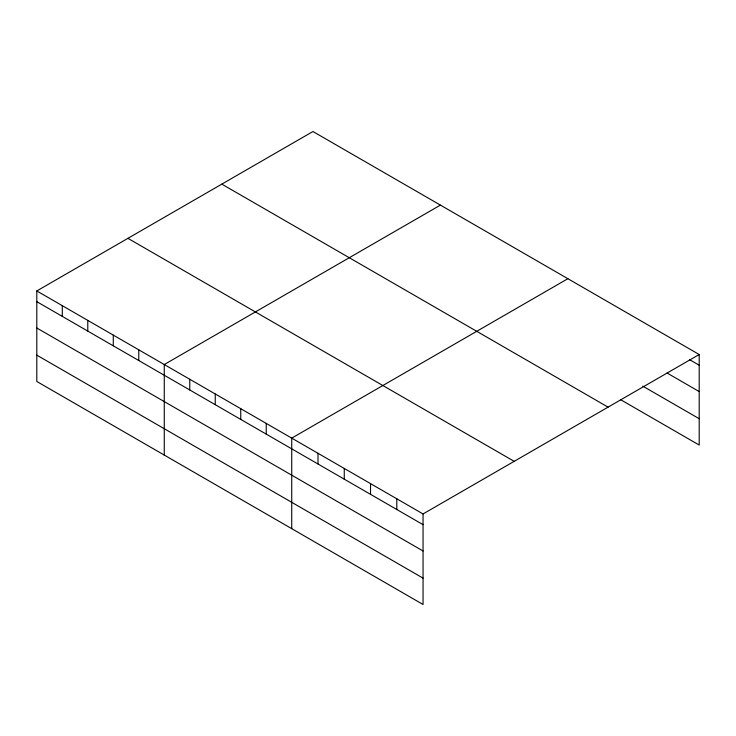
<?xml version="1.0" encoding="UTF-8"?>
<svg xmlns="http://www.w3.org/2000/svg" width="736" height="736" viewBox="0 0 736 736"><rect width="100%" height="100%" fill="white"/><g stroke="black" fill="none" stroke-linecap="round" stroke-linejoin="round"><path stroke-width="1.1" d="M36.8 290.95L423.053 513.949L423.053 604.486L36.8 381.478L36.8 290.95L312.947 131.514L699.2 354.522L699.2 445.05L620.402 399.556M440.404 205.114L164.266 364.541L164.266 455.069M567.87 278.705L291.732 438.132L291.732 528.66M423.053 513.949L699.2 354.522M689.476 359.61L699.2 365.231M667.101 373.032L699.2 391.57M642.776 386.133L699.2 418.71M221.812 184.129L608.074 407.137M127.926 238.335L514.188 461.343M36.8 301.659L423.053 524.658M36.8 327.998L423.053 550.997M36.8 355.138L423.053 578.137M396.787 498.787L396.787 509.496M370.53 483.626L370.53 494.325M344.264 468.455L344.264 479.164M317.998 453.293L317.998 464.002M266.239 423.412L266.239 434.12M240.746 408.692L240.746 419.4M215.252 393.972L215.252 404.68M189.759 379.261L189.759 389.96M138.773 349.821L138.773 360.53M113.28 335.101L113.28 345.81M87.786 320.381L87.786 331.09M62.293 305.67L62.293 316.37"/></g></svg>
